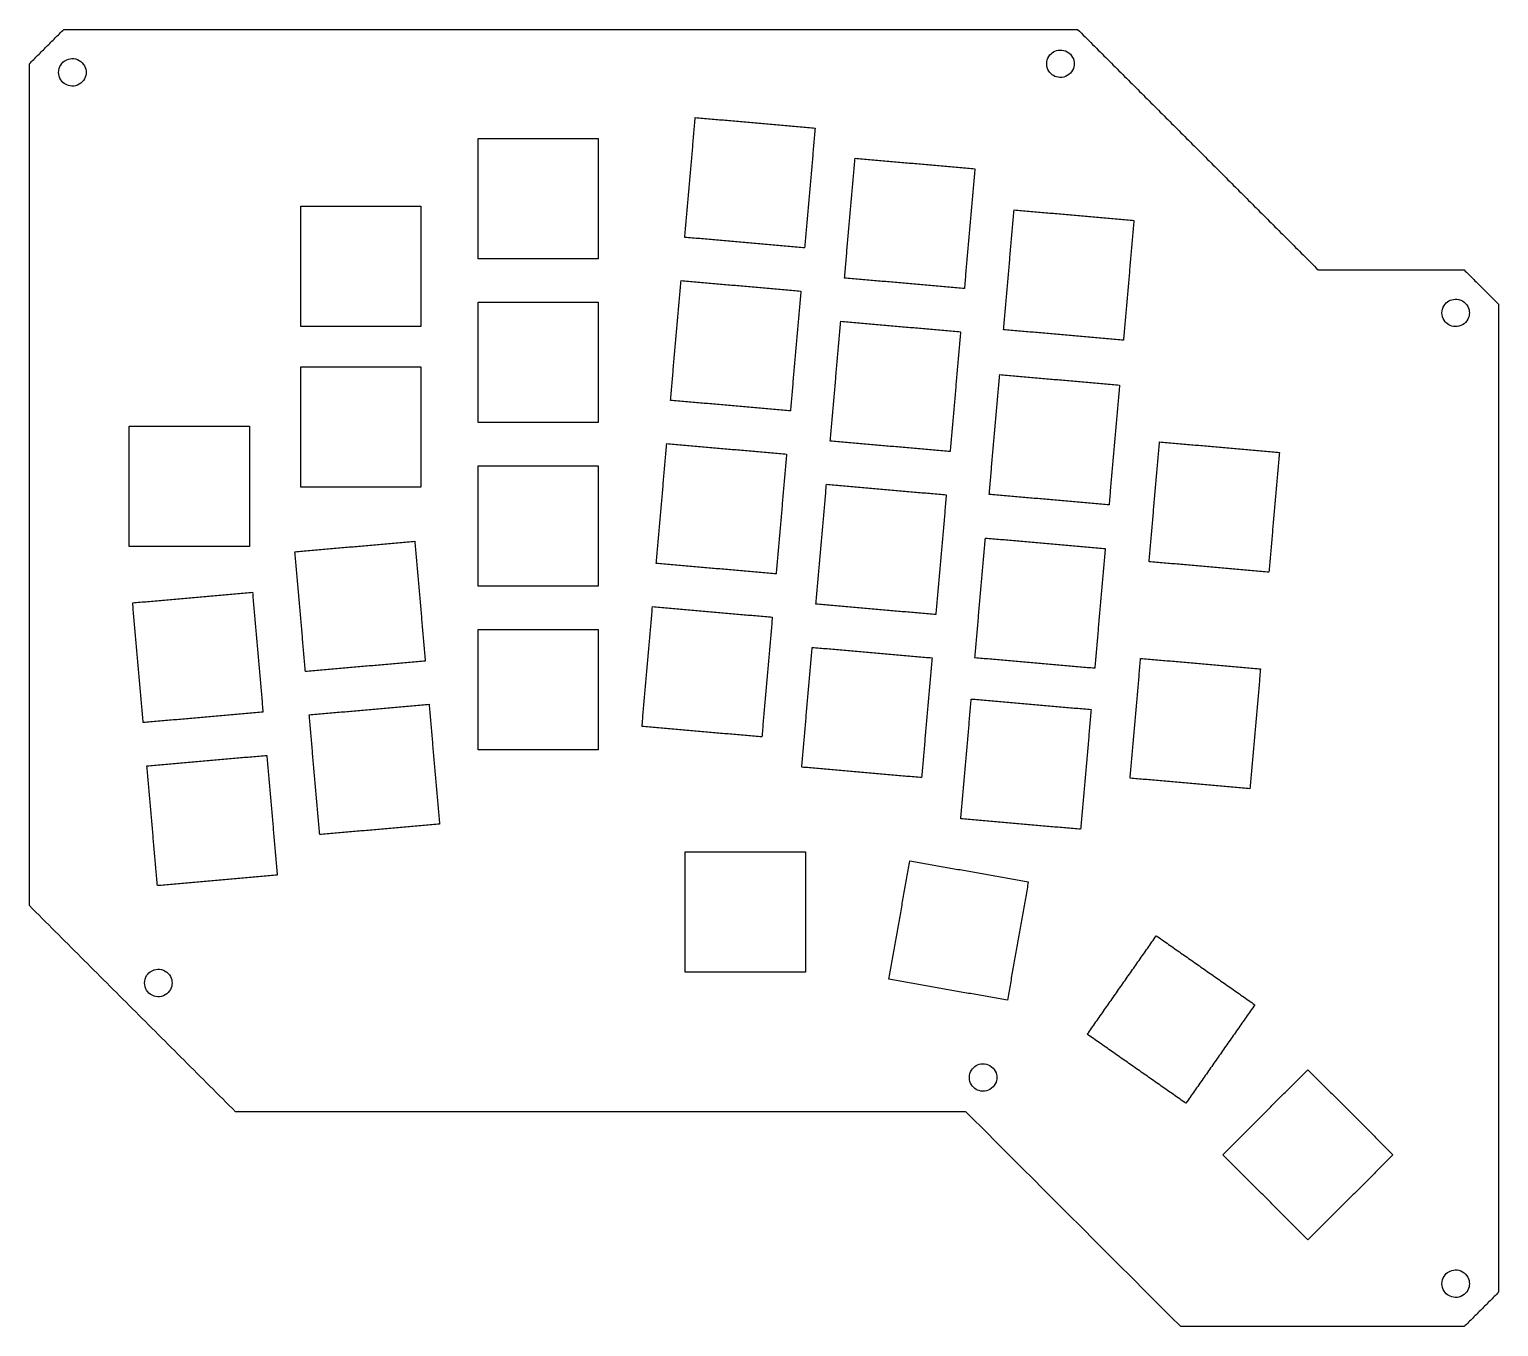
# Model space of a CAD drawing. Extents: x 17 to 188, y -166 to -15.
import ezdxf

# ---------------------------------------------------------------- set-up
doc = ezdxf.new("R2010")
doc.units = 0
doc.layers.add('Sketch', color=7, linetype='CONTINUOUS')

msp = doc.modelspace()

# ---------------------------------------------------------------- linework, layer by layer
at = {"layer": 'Sketch'}
for points in [[(16.9977, -18.9992), (20.9982, -14.9987)], [(20.9982, -14.9987), (138.999, -14.9987)], [(138.999, -14.9987), (167, -42.9997)], [(16.9977, -116.997), (16.9977, -18.9992)], [(93.2815, -39.2074), (94.5007, -25.2603)], [(94.5007, -25.2603), (108.448, -26.482)], [(108.448, -26.482), (107.229, -40.4266)], [(69.215, -41.7144), (69.215, -27.7139)], [(69.215, -27.7139), (83.2155, -27.7139)], [(83.2155, -27.7139), (83.2155, -41.7144)], [(111.872, -43.9445), (113.091, -29.9999)], [(113.091, -29.9999), (127.038, -31.2191)], [(127.038, -31.2191), (125.816, -45.1663)], [(48.575, -49.5783), (48.575, -35.5778)], [(48.575, -35.5778), (62.5754, -35.5778)], [(62.5754, -35.5778), (62.5754, -49.5783)], [(130.386, -49.9567), (131.605, -36.0096)], [(131.605, -36.0096), (145.552, -37.2313)], [(145.552, -37.2313), (144.333, -51.1785)], [(107.229, -40.4266), (93.2815, -39.2074)], [(83.2155, -41.7144), (69.215, -41.7144)], [(91.6203, -58.1838), (92.8421, -44.2392)], [(92.8421, -44.2392), (106.789, -45.4584)], [(125.816, -45.1663), (111.872, -43.9445)], [(167, -42.9997), (183.998, -42.9997)], [(183.998, -42.9997), (187.998, -46.9976)], [(106.789, -45.4584), (105.567, -59.4055)], [(69.215, -60.7644), (69.215, -46.7639)], [(69.215, -46.7639), (83.2155, -46.7639)], [(83.2155, -46.7639), (83.2155, -60.7644)], [(187.998, -46.9976), (187.998, -161.999)], [(62.5754, -49.5783), (48.575, -49.5783)], [(110.211, -62.9234), (111.43, -48.9763)], [(111.43, -48.9763), (125.377, -50.1955)], [(125.377, -50.1955), (124.158, -64.1426)], [(144.333, -51.1785), (130.386, -49.9567)], [(48.575, -68.2676), (48.575, -54.2671)], [(48.575, -54.2671), (62.5754, -54.2671)], [(62.5754, -54.2671), (62.5754, -68.2676)], [(128.709, -69.1286), (129.929, -55.1815)], [(129.929, -55.1815), (143.876, -56.4007)], [(143.876, -56.4007), (142.654, -70.3478)], [(105.567, -59.4055), (91.6203, -58.1838)], [(28.5979, -75.1789), (28.5979, -61.1784)], [(28.5979, -61.1784), (42.5983, -61.1784)], [(42.5983, -61.1784), (42.5983, -75.1789)], [(83.2155, -60.7644), (69.215, -60.7644)], [(89.9617, -77.1627), (91.1809, -63.2155)], [(91.1809, -63.2155), (105.128, -64.4347)], [(124.158, -64.1426), (110.211, -62.9234)], [(147.315, -76.962), (148.537, -63.0149)], [(148.537, -63.0149), (162.481, -64.2366)], [(105.128, -64.4347), (103.906, -78.3819)], [(162.481, -64.2366), (161.262, -78.1812)], [(69.215, -79.8144), (69.215, -65.8139)], [(69.215, -65.8139), (83.2155, -65.8139)], [(83.2155, -65.8139), (83.2155, -79.8144)], [(62.5754, -68.2676), (48.575, -68.2676)], [(108.549, -81.8998), (109.771, -67.9526)], [(109.771, -67.9526), (123.716, -69.1744)], [(123.716, -69.1744), (122.497, -83.1215)], [(142.654, -70.3478), (128.709, -69.1286)], [(42.5983, -75.1789), (28.5979, -75.1789)], [(47.9069, -75.8038), (61.8541, -74.582)], [(61.8541, -74.582), (63.0733, -88.5292)], [(127.043, -88.1532), (128.265, -74.2061)], [(128.265, -74.2061), (142.212, -75.4253)], [(49.1287, -89.7509), (47.9069, -75.8038)], [(142.212, -75.4253), (140.99, -89.3724)], [(103.906, -78.3819), (89.9617, -77.1627)], [(161.262, -78.1812), (147.315, -76.962)], [(83.2155, -79.8144), (69.215, -79.8144)], [(29.0195, -81.7474), (42.9666, -80.5256)], [(30.2412, -95.692), (29.0195, -81.7474)], [(42.9666, -80.5256), (44.1858, -94.4728)], [(122.497, -83.1215), (108.549, -81.8998)], [(88.3006, -96.139), (89.5198, -82.1944)], [(89.5198, -82.1944), (103.467, -83.4136)], [(103.467, -83.4136), (102.248, -97.3607)], [(69.215, -98.8644), (69.215, -84.8639)], [(69.215, -84.8639), (83.2155, -84.8639)], [(83.2155, -84.8639), (83.2155, -98.8644)], [(106.891, -100.879), (108.11, -86.9315)], [(108.11, -86.9315), (122.057, -88.1507)], [(63.0733, -88.5292), (49.1287, -89.7509)], [(122.057, -88.1507), (120.835, -102.098)], [(140.99, -89.3724), (127.043, -88.1532)], [(145.115, -102.161), (146.334, -88.2142)], [(146.334, -88.2142), (160.282, -89.4359)], [(160.282, -89.4359), (159.062, -103.383)], [(49.5681, -94.7801), (63.5152, -93.5609)], [(63.5152, -93.5609), (64.7344, -107.508)], [(125.405, -106.891), (126.624, -92.9437)], [(126.624, -92.9437), (140.571, -94.1629)], [(44.1858, -94.4728), (30.2412, -95.692)], [(50.7873, -108.727), (49.5681, -94.7801)], [(140.571, -94.1629), (139.352, -108.11)], [(102.248, -97.3607), (88.3006, -96.139)], [(83.2155, -98.8644), (69.215, -98.8644)], [(30.6807, -100.724), (44.6278, -99.5045)], [(31.8999, -114.671), (30.6807, -100.724)], [(44.6278, -99.5045), (45.847, -113.449)], [(120.835, -102.098), (106.891, -100.879)], [(159.062, -103.383), (145.115, -102.161)], [(64.7344, -107.508), (50.7873, -108.727)], [(139.352, -108.11), (125.405, -106.891)], [(93.3348, -124.724), (93.3348, -110.724)], [(93.3348, -110.724), (107.333, -110.724)], [(107.333, -110.724), (107.333, -124.724)], [(117.041, -125.57), (119.471, -111.783)], [(119.471, -111.783), (133.261, -114.214)], [(45.847, -113.449), (31.8999, -114.671)], [(133.261, -114.214), (130.828, -128.003)], [(40.9981, -140.998), (16.9977, -116.997)], [(140.129, -131.971), (148.158, -120.503)], [(148.158, -120.503), (159.626, -128.534)], [(107.333, -124.724), (93.3348, -124.724)], [(130.828, -128.003), (117.041, -125.57)], [(159.626, -128.534), (151.597, -140.002)], [(151.597, -140.002), (140.129, -131.971)], [(155.9, -145.999), (165.798, -136.098)], [(165.799, -136.098), (175.699, -145.999)], [(125.999, -140.998), (40.9981, -140.998)], [(150.998, -165.999), (125.999, -140.998)], [(165.798, -155.898), (155.9, -145.999)], [(175.699, -145.999), (165.799, -155.898)], [(187.998, -161.999), (183.998, -165.999)], [(183.998, -165.999), (150.998, -165.999)]]:
    msp.add_open_spline(points, degree=1, dxfattribs=at)
for points in [[(23.6, -20), (23.6005, -19.7699), (23.5486, -19.5061), (23.4154, -19.2539), (23.2842, -19.0021), (23.068, -18.7677), (22.8, -18.6144), (22.5332, -18.4589), (22.2221, -18.3889), (21.9385, -18.4012), (21.6534, -18.412), (21.399, -18.4989), (21.2, -18.6144), (21.0005, -18.729), (20.798, -18.9058), (20.6462, -19.1473), (20.4937, -19.3868), (20.3988, -19.6913), (20.4, -20), (20.3988, -20.3088), (20.4937, -20.6133), (20.6462, -20.8527), (20.798, -21.0942), (21.0005, -21.271), (21.2, -21.3857), (21.399, -21.5011), (21.6534, -21.5881), (21.9385, -21.5988), (22.2221, -21.6111), (22.5332, -21.5411), (22.8, -21.3857), (23.068, -21.2323), (23.2842, -20.9979), (23.4154, -20.7461), (23.5486, -20.4939), (23.6005, -20.2301), (23.6, -20)], [(138.6, -19), (138.6, -18.7699), (138.549, -18.5061), (138.415, -18.2539), (138.284, -18.0021), (138.068, -17.7677), (137.8, -17.6143), (137.533, -17.4589), (137.222, -17.3889), (136.938, -17.4012), (136.653, -17.4119), (136.399, -17.4989), (136.2, -17.6143), (136, -17.729), (135.798, -17.9058), (135.646, -18.1473), (135.494, -18.3867), (135.399, -18.6912), (135.4, -19), (135.399, -19.3087), (135.494, -19.6132), (135.646, -19.8527), (135.798, -20.0942), (136, -20.271), (136.2, -20.3856), (136.399, -20.5011), (136.653, -20.588), (136.938, -20.5988), (137.222, -20.6111), (137.533, -20.5411), (137.8, -20.3856), (138.068, -20.2323), (138.284, -19.9979), (138.415, -19.7461), (138.549, -19.4939), (138.6, -19.2301), (138.6, -19)], [(184.6, -47.9999), (184.6, -47.7698), (184.548, -47.506), (184.415, -47.2538), (184.284, -47.002), (184.068, -46.7676), (183.8, -46.6143), (183.533, -46.4588), (183.222, -46.3888), (182.938, -46.4011), (182.653, -46.4118), (182.399, -46.4988), (182.2, -46.6143), (182, -46.7289), (181.798, -46.9057), (181.646, -47.1472), (181.494, -47.3867), (181.399, -47.6912), (181.4, -47.9999), (181.399, -48.3087), (181.494, -48.6131), (181.646, -48.8526), (181.798, -49.0941), (182, -49.2709), (182.2, -49.3855), (182.399, -49.501), (182.653, -49.588), (182.938, -49.5987), (183.222, -49.611), (183.533, -49.541), (183.8, -49.3855), (184.068, -49.2322), (184.284, -48.9978), (184.415, -48.746), (184.548, -48.4938), (184.6, -48.23), (184.6, -47.9999)], [(33.5999, -126), (33.6004, -125.77), (33.5485, -125.506), (33.4153, -125.254), (33.2842, -125.002), (33.0679, -124.768), (32.7999, -124.614), (32.5332, -124.459), (32.222, -124.389), (31.9384, -124.401), (31.6533, -124.412), (31.399, -124.499), (31.1999, -124.614), (31.0004, -124.729), (30.7979, -124.906), (30.6461, -125.147), (30.4936, -125.387), (30.3987, -125.691), (30.3999, -126), (30.3987, -126.309), (30.4936, -126.613), (30.6461, -126.853), (30.7979, -127.094), (31.0004, -127.271), (31.1999, -127.386), (31.399, -127.501), (31.6533, -127.588), (31.9384, -127.599), (32.222, -127.611), (32.5332, -127.541), (32.7999, -127.386), (33.0679, -127.232), (33.2842, -126.998), (33.4153, -126.746), (33.5485, -126.494), (33.6004, -126.23), (33.5999, -126)], [(129.6, -137), (129.6, -136.77), (129.549, -136.506), (129.415, -136.254), (129.284, -136.002), (129.068, -135.768), (128.8, -135.614), (128.533, -135.459), (128.222, -135.389), (127.938, -135.401), (127.653, -135.412), (127.399, -135.499), (127.2, -135.614), (127.001, -135.729), (126.798, -135.906), (126.646, -136.147), (126.494, -136.387), (126.399, -136.691), (126.4, -137), (126.399, -137.309), (126.494, -137.613), (126.646, -137.853), (126.798, -138.094), (127.001, -138.271), (127.2, -138.386), (127.399, -138.501), (127.653, -138.588), (127.938, -138.599), (128.222, -138.611), (128.533, -138.541), (128.8, -138.386), (129.068, -138.232), (129.284, -137.998), (129.415, -137.746), (129.549, -137.494), (129.6, -137.23), (129.6, -137)], [(184.6, -161), (184.6, -160.77), (184.548, -160.506), (184.415, -160.254), (184.284, -160.002), (184.068, -159.768), (183.8, -159.614), (183.533, -159.459), (183.222, -159.389), (182.938, -159.401), (182.653, -159.412), (182.399, -159.499), (182.2, -159.614), (182, -159.729), (181.798, -159.906), (181.646, -160.147), (181.494, -160.387), (181.399, -160.691), (181.4, -161), (181.399, -161.309), (181.494, -161.613), (181.646, -161.853), (181.798, -162.094), (182, -162.271), (182.2, -162.386), (182.399, -162.501), (182.653, -162.588), (182.938, -162.599), (183.222, -162.611), (183.533, -162.541), (183.8, -162.386), (184.068, -162.232), (184.284, -161.998), (184.415, -161.746), (184.548, -161.494), (184.6, -161.23), (184.6, -161)]]:
    msp.add_open_spline(points, degree=3, knots=[0, 0, 0, 0, 0.523599, 0.523599, 0.523599, 1.0472, 1.0472, 1.0472, 1.5708, 1.5708, 1.5708, 2.0944, 2.0944, 2.0944, 2.61799, 2.61799, 2.61799, 3.14159, 3.14159, 3.14159, 3.66519, 3.66519, 3.66519, 4.18879, 4.18879, 4.18879, 4.71239, 4.71239, 4.71239, 5.23599, 5.23599, 5.23599, 5.75959, 5.75959, 5.75959, 6.28319, 6.28319, 6.28319, 6.28319], dxfattribs=at)

doc.saveas('drawing.dxf')
